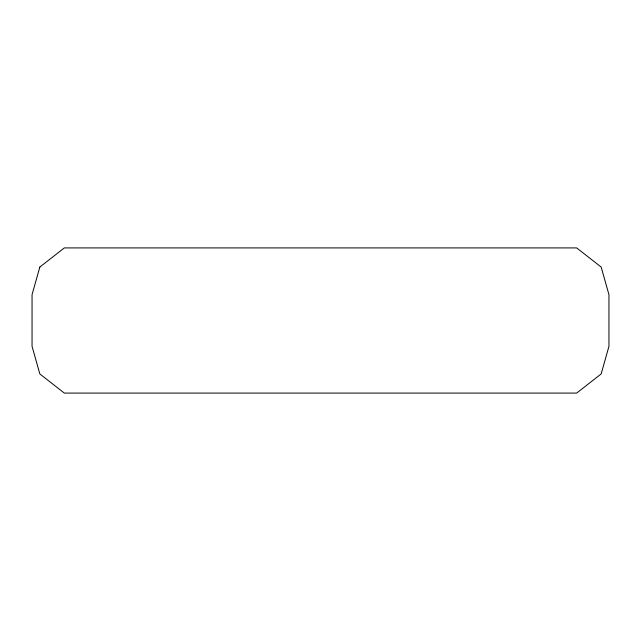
<?xml version="1.0" encoding="UTF-8"?>
<svg xmlns="http://www.w3.org/2000/svg" width="641" height="641" viewBox="0 0 641 641"><rect width="100%" height="100%" fill="white"/><g stroke="black" fill="none" stroke-linecap="round" stroke-linejoin="round"><path stroke-width="0.96" d="M39.838 267.057L32.05 294.66L32.05 346.34L39.838 373.943L64.324 393.085L576.676 393.085L601.162 373.943L608.95 346.34L608.95 294.66L601.162 267.057L576.676 247.915L64.324 247.915L39.838 267.057"/></g></svg>
